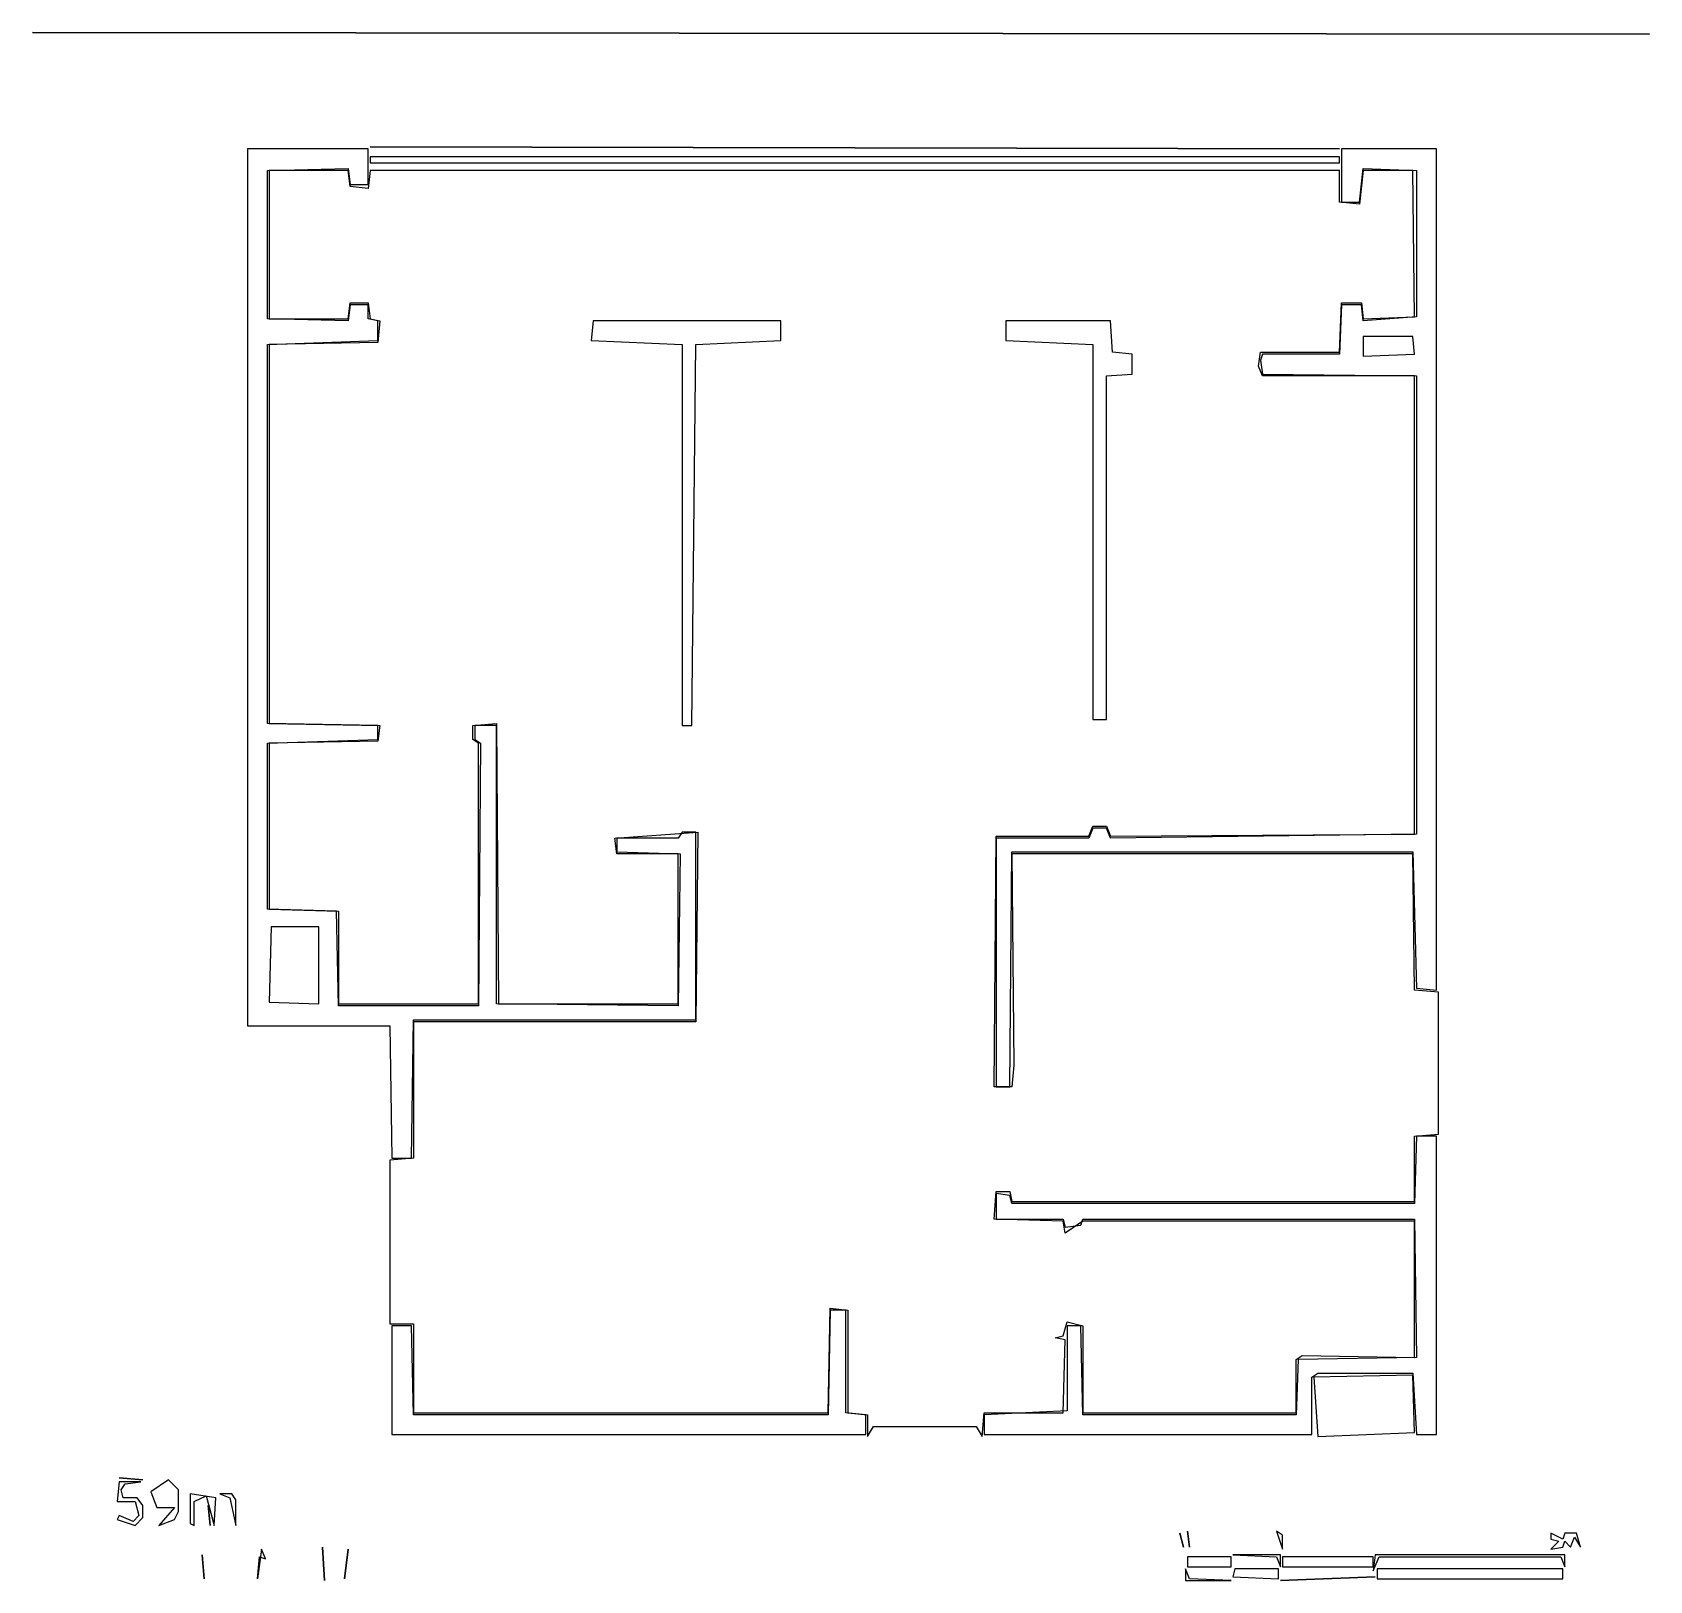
# Model space of a CAD drawing. Header units: metres. Extents: x 0 to 819, y 39 to 823.
import ezdxf

# ---------------------------------------------------------------- set-up
doc = ezdxf.new("R2010")
doc.units = ezdxf.units.M
doc.layers.add('A-FURN', color=2, linetype='Continuous')
doc.layers.add('A-WALL', color=1, linetype='Continuous')

msp = doc.modelspace()

# ---------------------------------------------------------------- linework, layer by layer
at = {"layer": 'A-FURN'}
for points in [[(171, 765), (662, 764), (171, 765)], [(171, 760), (171, 757), (662, 757), (662, 760), (171, 760)], [(120, 753), (120, 678), (160, 678), (161, 686), (170, 686), (171, 678), (176, 677), (175, 666), (120, 665), (120, 473), (176, 472), (175, 464), (120, 463), (120, 379), (155, 378), (155, 331), (226, 331), (226, 463), (223, 465), (223, 472), (235, 473), (236, 331), (327, 331), (327, 407), (296, 407), (295, 415), (337, 418), (336, 322), (193, 322), (193, 253), (181, 252), (181, 169), (193, 169), (193, 124), (403, 124), (404, 177), (413, 176), (413, 124), (423, 123), (423, 112), (426, 117), (478, 117), (481, 112), (482, 124), (522, 124), (523, 161), (518, 162), (522, 163), (524, 170), (532, 168), (532, 124), (640, 124), (640, 151), (643, 153), (700, 152), (700, 221), (532, 221), (523, 215), (522, 221), (487, 222), (488, 236), (495, 236), (496, 231), (700, 231), (700, 264), (712, 265), (712, 337), (700, 338), (699, 407), (496, 407), (497, 300), (496, 289), (487, 289), (488, 416), (535, 416), (537, 421), (544, 421), (546, 416), (700, 417), (700, 649), (623, 649), (621, 654), (622, 661), (662, 661), (663, 686), (673, 686), (674, 678), (700, 679), (699, 753), (674, 753), (672, 736), (662, 737), (662, 753), (171, 753), (170, 744), (161, 745), (160, 753), (120, 753)], [(674, 669), (674, 659), (700, 660), (699, 669), (674, 669)], [(121, 370), (120, 332), (145, 331), (145, 370), (121, 370)], [(649, 142), (651, 112), (700, 114), (699, 143), (649, 142)], [(44, 91), (56, 90), (44, 91)], [(89, 77), (90, 67), (89, 77)], [(581, 63), (583, 56), (581, 63)], [(585, 64), (586, 56), (585, 64)], [(630, 64), (633, 55), (633, 62), (630, 64)], [(769, 63), (769, 60), (773, 59), (769, 55), (775, 56), (776, 59), (779, 56), (781, 61), (784, 56), (782, 63), (776, 63), (775, 60), (769, 63)], [(147, 56), (148, 39), (147, 56)], [(608, 52), (630, 51), (632, 46), (632, 52), (608, 52)], [(679, 44), (682, 51), (774, 51), (776, 46), (776, 52), (680, 52), (679, 44)], [(584, 45), (584, 39), (607, 39), (586, 40), (584, 45)], [(680, 41), (632, 39), (680, 41)]]:
    msp.add_lwpolyline(points, dxfattribs=at)
at = {"layer": 'A-WALL'}
for points in [[(0, 823), (819, 822), (0, 823)], [(109, 764), (109, 320), (181, 320), (182, 253), (192, 253), (193, 323), (336, 323), (336, 418), (329, 418), (327, 415), (296, 415), (296, 408), (328, 407), (327, 330), (235, 331), (235, 472), (224, 472), (224, 465), (227, 463), (226, 330), (155, 330), (154, 378), (119, 379), (119, 463), (175, 465), (175, 472), (119, 473), (119, 665), (175, 667), (175, 677), (170, 678), (170, 685), (161, 685), (160, 677), (119, 678), (119, 753), (160, 754), (161, 746), (170, 746), (170, 764), (109, 764)], [(711, 764), (663, 764), (663, 737), (672, 737), (674, 754), (701, 753), (701, 679), (674, 677), (673, 685), (663, 685), (662, 660), (623, 660), (622, 657), (623, 650), (701, 649), (701, 417), (546, 415), (544, 420), (537, 420), (535, 415), (488, 415), (488, 289), (495, 289), (496, 408), (699, 408), (701, 339), (711, 338), (711, 764)], [(284, 677), (283, 667), (329, 665), (329, 472), (334, 472), (336, 665), (379, 667), (379, 677), (284, 677)], [(493, 677), (493, 667), (537, 665), (537, 475), (544, 475), (544, 649), (557, 650), (557, 660), (547, 661), (546, 677), (493, 677)], [(711, 264), (701, 264), (700, 230), (496, 230), (495, 234), (488, 235), (488, 222), (522, 222), (523, 218), (531, 219), (532, 222), (700, 222), (701, 152), (641, 151), (640, 123), (532, 123), (531, 168), (524, 168), (524, 125), (482, 123), (482, 113), (648, 113), (648, 142), (651, 144), (699, 144), (701, 113), (711, 113), (711, 264)], [(422, 123), (412, 124), (412, 176), (404, 176), (403, 123), (193, 123), (192, 168), (182, 168), (182, 113), (422, 113), (422, 123)], [(44, 89), (43, 79), (52, 79), (54, 72), (51, 69), (44, 72), (43, 70), (52, 67), (56, 71), (56, 77), (53, 81), (46, 81), (45, 85), (47, 88), (55, 89), (44, 89)], [(69, 90), (60, 84), (63, 76), (72, 76), (64, 67), (72, 70), (74, 74), (74, 85), (69, 90)], [(80, 83), (80, 68), (82, 67), (82, 79), (88, 82), (92, 67), (93, 81), (80, 83)], [(95, 83), (100, 81), (103, 67), (103, 80), (101, 83), (95, 83)], [(86, 52), (87, 40), (86, 52)], [(116, 55), (114, 40), (115, 51), (118, 50), (116, 55)], [(160, 55), (158, 40), (160, 55)], [(585, 51), (585, 46), (607, 46), (607, 51), (585, 51)], [(633, 51), (633, 46), (679, 46), (679, 51), (633, 51)], [(608, 41), (631, 40), (631, 45), (609, 45), (608, 41)], [(681, 45), (681, 40), (775, 40), (775, 45), (681, 45)]]:
    msp.add_lwpolyline(points, dxfattribs=at)

doc.saveas('drawing.dxf')
